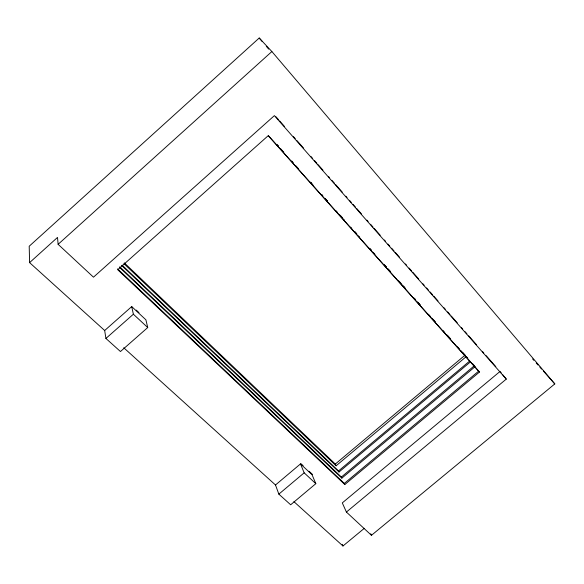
<?xml version="1.0" encoding="UTF-8"?>
<svg xmlns="http://www.w3.org/2000/svg" width="584" height="584" viewBox="0 0 584 584"><rect width="100%" height="100%" fill="white"/><g stroke="black" fill="none" stroke-linecap="round" stroke-linejoin="round"><path stroke-width="0.88" d="M501.167 372.84L500.028 371.446L342.297 502.89L346.407 512.058L371.453 535.324L554.8 383.914L271.874 51.545L259.216 38.011L29.2 246.236L29.601 262.625L104.675 330.515L105.923 338.45L120.457 351.531L147.73 327.551L145.891 319.806L131.721 306.593L104.675 330.515M29.601 262.625L57.517 237.418L58.115 244.324L93.484 277.174L274.392 115.625L506.277 379.104L346.407 512.058M58.115 244.324L271.874 51.545M105.923 338.45L133.371 314.214L131.721 306.593M275.495 484.983L300.483 463.915L312.031 474.675L315.834 483.669L290.664 504.78L278.845 494.137L275.495 484.983L123.735 347.75M278.845 494.137L304.162 472.828L300.483 463.915M466.244 356.605L336.121 465.776L335.311 464.046L465.083 355.13M470.39 361.934L339.012 472.011L338.516 470.952L469.689 361.029M475.179 366.591L341.859 478.143L341.355 477.062L474.456 365.672M478.705 371.117L479.435 372.059L344.823 484.53L344.312 483.428L478.705 371.117L268.385 135.692M293.913 501.634L342.961 545.989L364.343 528.301M133.371 314.214L147.73 327.551M304.162 472.828L315.834 483.669M136.284 310.111L138.956 312.601M301.089 463.813L303.096 465.682M309.097 471.281L312.433 474.391M119.348 267.158L341.859 478.143M117.574 268.874L344.312 483.428M344.823 484.53L117.749 269.75L268.238 135.663L479.435 372.059M122.136 265.202L338.516 470.952M121.662 265.428L339.012 472.011M119.837 266.932L341.355 477.062M124.312 262.88L335.311 464.046M123.932 263.618L336.121 465.776M277.261 144.839L278.48 146.197M291.825 161.148L293.037 162.505M310.637 182.208L311.849 183.573M321.558 194.443L322.769 195.801M325.2 198.516L327.624 201.239M340.37 215.503L342.188 217.547M354.926 231.811L356.751 233.848M370.095 248.799L371.307 250.156M384.659 265.107L386.477 267.143M388.302 269.188L390.119 271.224M399.828 282.094L401.04 283.452M403.471 286.175L405.289 288.211M414.392 298.402L415.604 299.76M418.027 302.483L420.458 305.198M433.197 319.47L435.022 321.507M447.76 335.771L450.191 338.494M462.929 352.758L464.747 354.802M466.572 356.839L467.784 358.196M277.123 144.81L278.334 146.175M280.765 148.891L283.802 152.293M291.701 161.14L292.92 162.498M295.957 165.9L298.387 168.623M310.535 182.23L312.966 184.953M321.47 194.472L322.689 195.837M325.113 198.56L327.544 201.276M336.055 210.802L337.267 212.16M339.698 214.883L342.129 217.606M343.341 218.963L344.56 220.329M350.634 227.132L351.845 228.49M354.882 231.892L356.707 233.936M358.532 235.972L359.744 237.338M369.468 248.222L371.285 250.259M373.11 252.303L374.935 254.339M384.046 264.545L386.477 267.268M387.696 268.633L390.119 271.348M398.631 280.875L401.055 283.598M402.274 284.956L404.705 287.678M413.815 297.884L415.64 299.921M417.465 301.964L419.889 304.687M428.401 314.207L430.218 316.251M432.043 318.295L435.08 321.696M442.979 330.537L444.804 332.581M446.621 334.617L450.271 338.698M457.557 346.867L459.382 348.904M461.207 350.947L465.455 355.707M472.748 363.876L473.96 365.234M532.615 358.963L533.82 360.306M536.214 363.007L538.017 365.029M539.813 367.051L541.609 369.073M543.412 371.096L554.8 383.914M275.976 116.771L278.386 119.508M279.59 120.881L284.408 126.356M293.445 136.627L295.248 138.678M297.059 140.729L303.687 148.263M310.914 156.475L312.717 158.534M314.528 160.585L316.937 163.323M318.141 164.695L322.959 170.17M328.376 176.332L329.58 177.704M331.989 180.441L334.398 183.179M335.603 184.544L342.231 192.078M345.845 196.188L347.049 197.553M349.458 200.29L351.261 202.349M353.072 204.4L355.481 207.137M356.685 208.51L361.503 213.985M366.927 220.146L368.132 221.518M370.541 224.256L372.95 226.993M374.154 228.359L380.177 235.206M384.389 240.002L385.593 241.367M388.002 244.105L389.813 246.163M391.616 248.215L394.025 250.952M395.229 252.324L399.449 257.113M405.471 263.961L406.676 265.333M409.085 268.071L411.494 270.808M412.698 272.173L418.721 279.021M422.94 283.817L424.145 285.182M426.554 287.919L428.357 289.978M430.167 292.029L432.576 294.767M433.781 296.139L437.993 300.928M444.015 307.775L445.22 309.148M447.629 311.885L450.038 314.623M451.242 315.988L457.272 322.835M461.484 327.631L462.689 328.996M465.098 331.734L466.908 333.793M468.711 335.844L476.544 344.743M482.566 351.59L483.771 352.962M486.18 355.7L495.816 366.65M259.216 38.011L262.172 41.479M266.304 46.333L268.669 49.1M502.868 374.928L506.277 379.104M370.731 533.769L371.453 535.324M342.253 544.317L342.961 545.989"/></g></svg>
